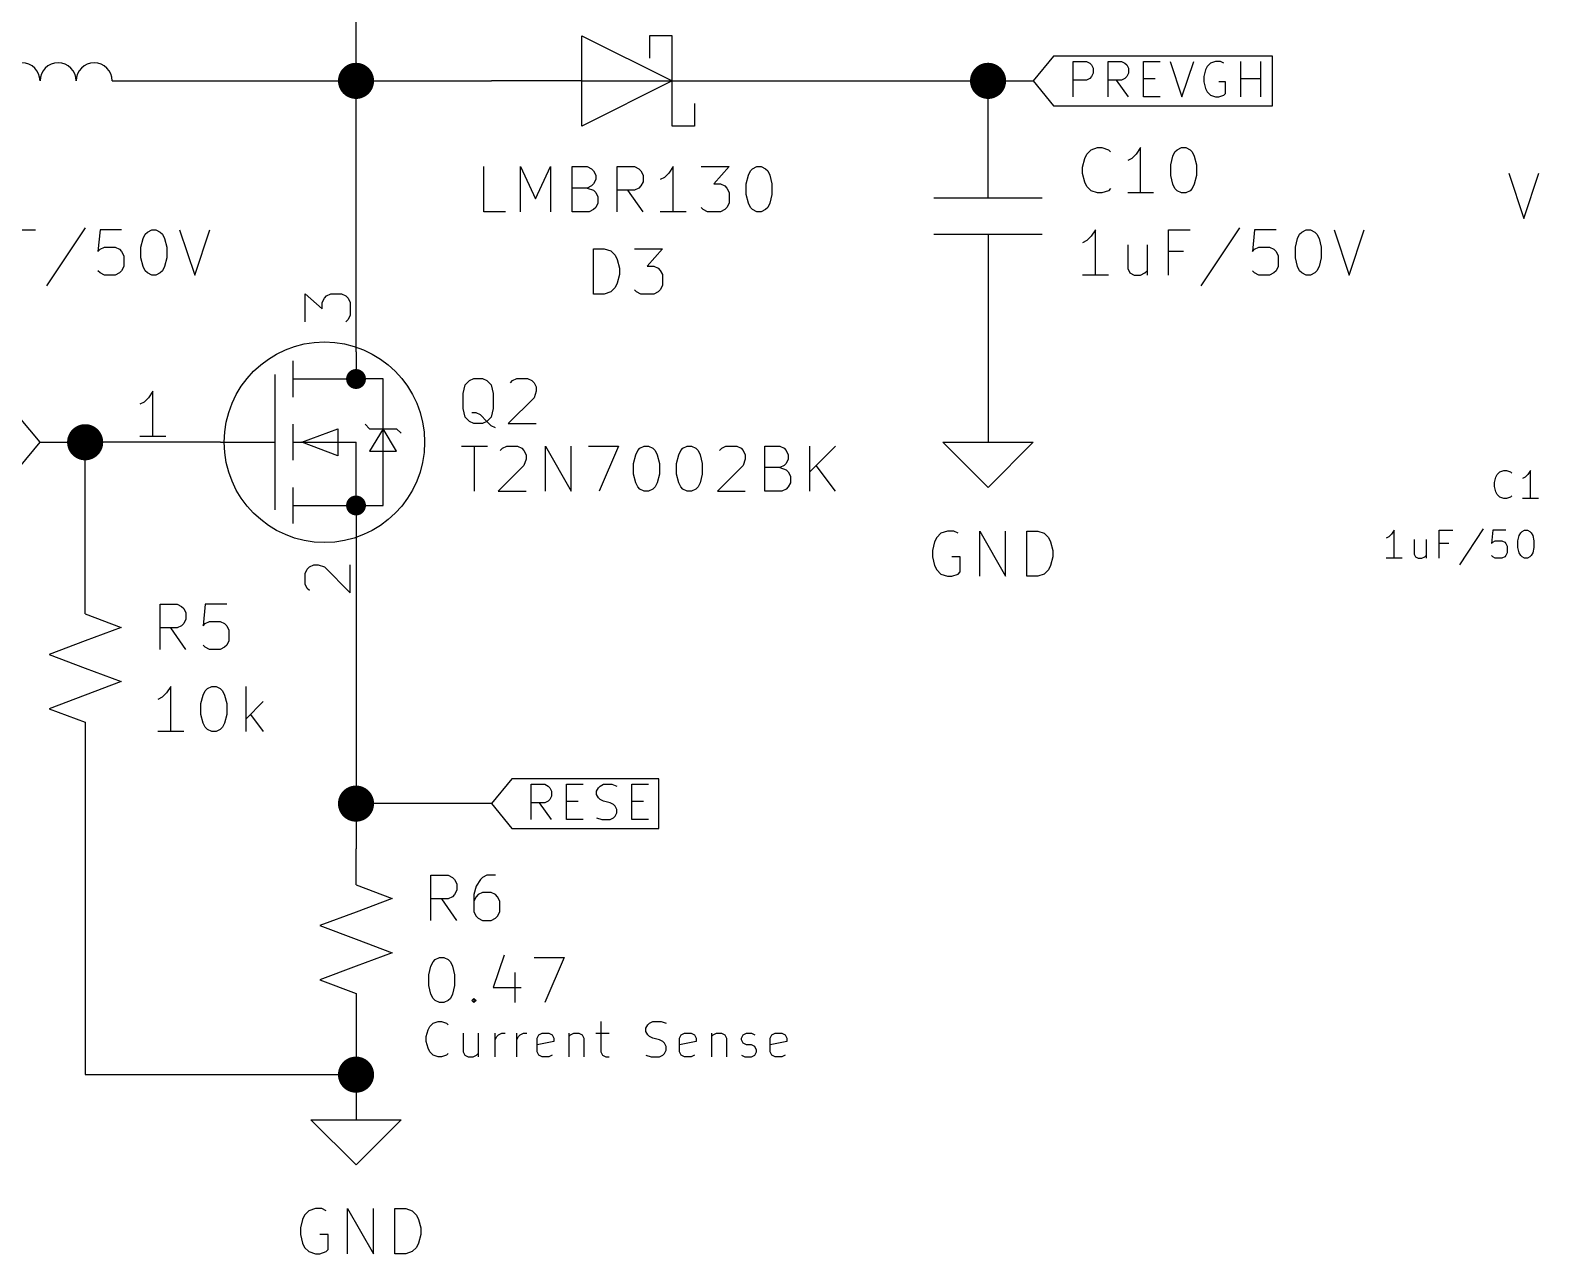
# Model space of a CAD drawing. Extents: x 0.4 to 16.1, y -11.3 to -0.4.
# Drawn here: x 8.489 to 10.16, y -3.148 to -1.794 of the extents above; entities that cross this region are included whole.
import ezdxf

# ---------------------------------------------------------------- set-up
doc = ezdxf.new("R2010")
doc.units = 0
doc.header["$MEASUREMENT"] = 0
for name, color, linetype in [('BLUE3', 171, 'CONTINUOUS'), ('CYAN2', 4, 'CONTINUOUS'), ('GREEN2', 3, 'CONTINUOUS'), ('RED2', 1, 'CONTINUOUS')]:
    doc.layers.add(name, color=color, linetype=linetype)

msp = doc.modelspace()

# ---------------------------------------------------------------- linework, layer by layer
at = {"layer": 'BLUE3', "linetype": 'CONTINUOUS'}
for p, q in [((8.92786, -2.90786), (8.92972, -2.90043)), ((8.92972, -2.90043), (8.93158, -2.89672)), ((8.93158, -2.89672), (8.93529, -2.89301)), ((8.93529, -2.89301), (8.94086, -2.89115)), ((8.94086, -2.89115), (8.94458, -2.89115)), ((8.94458, -2.89115), (8.95015, -2.89301)), ((8.95015, -2.89301), (8.95201, -2.89486)), ((8.96872, -2.90415), (8.96872, -2.92458)), ((8.98544, -2.90415), (8.98544, -2.93015)), ((9.00401, -2.93015), (9.00401, -2.90415)), ((9.00586, -2.90786), (9.00772, -2.90601)), ((9.00772, -2.90601), (9.01144, -2.90415)), ((9.01144, -2.90415), (9.01515, -2.90415)), ((9.02815, -2.93015), (9.02815, -2.90415)), ((9.03001, -2.90786), (9.03186, -2.90601)), ((9.03186, -2.90601), (9.03558, -2.90415)), ((9.03558, -2.90415), (9.03929, -2.90415)), ((9.05044, -2.90972), (9.05229, -2.90601)), ((9.05229, -2.90601), (9.05601, -2.90415)), ((9.05601, -2.90415), (9.06344, -2.90415)), ((9.06344, -2.90415), (9.06715, -2.90601)), ((9.06715, -2.90601), (9.06901, -2.90972)), ((9.08572, -2.90415), (9.08572, -2.93015)), ((9.08572, -2.90786), (9.08758, -2.90601)), ((9.08758, -2.90601), (9.09129, -2.90415)), ((9.09129, -2.90415), (9.09686, -2.90415)), ((9.09686, -2.90415), (9.10058, -2.90601)), ((9.10058, -2.90601), (9.10244, -2.90972)), ((9.11544, -2.90415), (9.13029, -2.90415)), ((9.12101, -2.89115), (9.12101, -2.92458)), ((9.17115, -2.89858), (9.17301, -2.89486)), ((9.17115, -2.90229), (9.17115, -2.89858)), ((9.17301, -2.90601), (9.17115, -2.90229)), ((9.17301, -2.89486), (9.17486, -2.89301)), ((9.17486, -2.90786), (9.17301, -2.90601)), ((9.17486, -2.89301), (9.17858, -2.89115)), ((9.17858, -2.89115), (9.18786, -2.89115)), ((9.18786, -2.89115), (9.19344, -2.89301)), ((9.20829, -2.90972), (9.21015, -2.90601)), ((9.21015, -2.90601), (9.21386, -2.90415)), ((9.21386, -2.90415), (9.22129, -2.90415)), ((9.22129, -2.90415), (9.22501, -2.90601)), ((9.22501, -2.90601), (9.22686, -2.90972)), ((9.24358, -2.90415), (9.24358, -2.93015)), ((9.24358, -2.90786), (9.24544, -2.90601)), ((9.24544, -2.90601), (9.24915, -2.90415)), ((9.24915, -2.90415), (9.25472, -2.90415)), ((9.25472, -2.90415), (9.25844, -2.90601)), ((9.25844, -2.90601), (9.26029, -2.90972)), ((9.27701, -2.90972), (9.27886, -2.90601)), ((9.27886, -2.90601), (9.28258, -2.90415)), ((9.28258, -2.90415), (9.28815, -2.90415)), ((9.28815, -2.90415), (9.29186, -2.90601)), ((9.30858, -2.90972), (9.31044, -2.90601)), ((9.31044, -2.90601), (9.31415, -2.90415)), ((9.31415, -2.90415), (9.32158, -2.90415)), ((9.32158, -2.90415), (9.32529, -2.90601)), ((9.32529, -2.90601), (9.32715, -2.90972)), ((8.92786, -2.91343), (8.92786, -2.90786)), ((8.92972, -2.92086), (8.92786, -2.91343)), ((8.93158, -2.92458), (8.92972, -2.92086)), ((9.00401, -2.91158), (9.00586, -2.90786)), ((9.02815, -2.91158), (9.03001, -2.90786)), ((9.05044, -2.92458), (9.05044, -2.90972)), ((9.06901, -2.91343), (9.05044, -2.91715)), ((9.06901, -2.90972), (9.06901, -2.91343)), ((9.10244, -2.90972), (9.10244, -2.93015)), ((9.17858, -2.90972), (9.17486, -2.90786)), ((9.18601, -2.91158), (9.17858, -2.90972)), ((9.18972, -2.91343), (9.18601, -2.91158)), ((9.19158, -2.91529), (9.18972, -2.91343)), ((9.19344, -2.91901), (9.19158, -2.91529)), ((9.19158, -2.92643), (9.19344, -2.92272)), ((9.19344, -2.92272), (9.19344, -2.91901)), ((9.20829, -2.92458), (9.20829, -2.90972)), ((9.22686, -2.91343), (9.20829, -2.91715)), ((9.22686, -2.90972), (9.22686, -2.91343)), ((9.26029, -2.90972), (9.26029, -2.93015)), ((9.27701, -2.91158), (9.27701, -2.90972)), ((9.27886, -2.91529), (9.27701, -2.91158)), ((9.28258, -2.91715), (9.27886, -2.91529)), ((9.28815, -2.91715), (9.28258, -2.91715)), ((9.29186, -2.91901), (9.28815, -2.91715)), ((9.29372, -2.92272), (9.29186, -2.91901)), ((9.29372, -2.92458), (9.29372, -2.92272)), ((9.30858, -2.92458), (9.30858, -2.90972)), ((9.32715, -2.91343), (9.30858, -2.91715)), ((9.32715, -2.90972), (9.32715, -2.91343)), ((8.93529, -2.92829), (8.93158, -2.92458)), ((8.94086, -2.93015), (8.93529, -2.92829)), ((8.94458, -2.93015), (8.94086, -2.93015)), ((8.95015, -2.92829), (8.94458, -2.93015)), ((8.95201, -2.92643), (8.95015, -2.92829)), ((8.96872, -2.92458), (8.97058, -2.92829)), ((8.97058, -2.92829), (8.97429, -2.93015)), ((8.97429, -2.93015), (8.97986, -2.93015)), ((8.97986, -2.93015), (8.98358, -2.92829)), ((8.98358, -2.92829), (8.98544, -2.92643)), ((9.05229, -2.92829), (9.05044, -2.92458)), ((9.05601, -2.93015), (9.05229, -2.92829)), ((9.06344, -2.93015), (9.05601, -2.93015)), ((9.06715, -2.92829), (9.06344, -2.93015)), ((9.12101, -2.92458), (9.12286, -2.92829)), ((9.12286, -2.92829), (9.12658, -2.93015)), ((9.12658, -2.93015), (9.13029, -2.93015)), ((9.17115, -2.92829), (9.17672, -2.93015)), ((9.17672, -2.93015), (9.18601, -2.93015)), ((9.18601, -2.93015), (9.18972, -2.92829)), ((9.18972, -2.92829), (9.19158, -2.92643)), ((9.21015, -2.92829), (9.20829, -2.92458)), ((9.21386, -2.93015), (9.21015, -2.92829)), ((9.22129, -2.93015), (9.21386, -2.93015)), ((9.22501, -2.92829), (9.22129, -2.93015)), ((9.27701, -2.92829), (9.28072, -2.93015)), ((9.28072, -2.93015), (9.28815, -2.93015)), ((9.28815, -2.93015), (9.29186, -2.92829)), ((9.29186, -2.92829), (9.29372, -2.92458)), ((9.31044, -2.92829), (9.30858, -2.92458)), ((9.31415, -2.93015), (9.31044, -2.92829)), ((9.32158, -2.93015), (9.31415, -2.93015)), ((9.32529, -2.92829), (9.32158, -2.93015))]:
    msp.add_line(p, q, dxfattribs=at)
at = {"layer": 'CYAN2', "linetype": 'CONTINUOUS'}
for p, q in [((9.65465, -1.94536), (9.65703, -1.93583)), ((9.65703, -1.93583), (9.65941, -1.93107)), ((9.65941, -1.93107), (9.66417, -1.92631)), ((9.66417, -1.92631), (9.67131, -1.92393)), ((9.67131, -1.92393), (9.67607, -1.92393)), ((9.67607, -1.92393), (9.68322, -1.92631)), ((9.68322, -1.92631), (9.6856, -1.92869)), ((9.70941, -1.93583), (9.70465, -1.93821)), ((9.71417, -1.93107), (9.70941, -1.93583)), ((9.71893, -1.92393), (9.71417, -1.93107)), ((9.71893, -1.97393), (9.71893, -1.92393)), ((9.75227, -1.94298), (9.75465, -1.93345)), ((9.75465, -1.93345), (9.75703, -1.92869)), ((9.75703, -1.92869), (9.75941, -1.92631)), ((9.75941, -1.92631), (9.76417, -1.92393)), ((9.76417, -1.92393), (9.76893, -1.92393)), ((9.76893, -1.92393), (9.77369, -1.92631)), ((9.77369, -1.92631), (9.77607, -1.92869)), ((9.77607, -1.92869), (9.77846, -1.93345)), ((9.77846, -1.93345), (9.78084, -1.94298)), ((8.99166, -1.99493), (8.99166, -1.94493)), ((9.03214, -1.99493), (9.03214, -1.94493)), ((9.03214, -1.94493), (9.0488, -1.98064)), ((9.0488, -1.98064), (9.06547, -1.94493)), ((9.06547, -1.94493), (9.06547, -1.99493)), ((9.08928, -1.99493), (9.08928, -1.94493)), ((9.08928, -1.94493), (9.10594, -1.94493)), ((9.10594, -1.94493), (9.11071, -1.94731)), ((9.11071, -1.94731), (9.11309, -1.94969)), ((9.11309, -1.94969), (9.11547, -1.95445)), ((9.11547, -1.95445), (9.11547, -1.95921)), ((9.13928, -1.99493), (9.13928, -1.94493)), ((9.13928, -1.94493), (9.15833, -1.94493)), ((9.15833, -1.94493), (9.16309, -1.94731)), ((9.16309, -1.94731), (9.16547, -1.94969)), ((9.16547, -1.94969), (9.16785, -1.95445)), ((9.16785, -1.95445), (9.16785, -1.96159)), ((9.19642, -1.95207), (9.19166, -1.95683)), ((9.20119, -1.94493), (9.19642, -1.95207)), ((9.20119, -1.99493), (9.20119, -1.94493)), ((9.23214, -1.94493), (9.26309, -1.94493)), ((9.26309, -1.94493), (9.24642, -1.96398)), ((9.28214, -1.96398), (9.28452, -1.95445)), ((9.28452, -1.95445), (9.2869, -1.94969)), ((9.2869, -1.94969), (9.28928, -1.94731)), ((9.28928, -1.94731), (9.29404, -1.94493)), ((9.29404, -1.94493), (9.2988, -1.94493)), ((9.2988, -1.94493), (9.30357, -1.94731)), ((9.30357, -1.94731), (9.30594, -1.94969)), ((9.30594, -1.94969), (9.30833, -1.95445)), ((9.30833, -1.95445), (9.31071, -1.96398)), ((9.65465, -1.9525), (9.65465, -1.94536)), ((9.65703, -1.96202), (9.65465, -1.9525)), ((9.75227, -1.95488), (9.75227, -1.94298)), ((9.75465, -1.96441), (9.75227, -1.95488)), ((9.78084, -1.95488), (9.77846, -1.96441)), ((9.78084, -1.94298), (9.78084, -1.95488)), ((10.1267, -1.9523), (10.1433, -2.0023)), ((10.1433, -2.0023), (10.16, -1.9523)), ((9.10594, -1.96874), (9.08928, -1.96874)), ((9.11071, -1.96636), (9.10594, -1.96874)), ((9.10594, -1.96874), (9.11309, -1.97112)), ((9.11309, -1.96398), (9.11071, -1.96636)), ((9.11547, -1.95921), (9.11309, -1.96398)), ((9.11309, -1.97112), (9.11547, -1.9735)), ((9.15833, -1.97112), (9.13928, -1.97112)), ((9.16785, -1.99493), (9.15119, -1.97112)), ((9.16309, -1.96874), (9.15833, -1.97112)), ((9.16547, -1.96636), (9.16309, -1.96874)), ((9.16785, -1.96159), (9.16547, -1.96636)), ((9.19166, -1.95683), (9.1869, -1.95921)), ((9.24642, -1.96398), (9.25357, -1.96398)), ((9.25357, -1.96398), (9.25833, -1.96636)), ((9.25833, -1.96636), (9.26071, -1.96874)), ((9.26071, -1.96874), (9.26309, -1.9735)), ((9.28214, -1.97588), (9.28214, -1.96398)), ((9.31071, -1.96398), (9.31071, -1.97588)), ((9.65941, -1.96678), (9.65703, -1.96202)), ((9.66417, -1.97155), (9.65941, -1.96678)), ((9.67131, -1.97393), (9.66417, -1.97155)), ((9.68322, -1.97155), (9.67607, -1.97393)), ((9.6856, -1.96917), (9.68322, -1.97155)), ((9.75703, -1.96917), (9.75465, -1.96441)), ((9.75941, -1.97155), (9.75703, -1.96917)), ((9.76417, -1.97393), (9.75941, -1.97155)), ((9.77369, -1.97155), (9.76893, -1.97393)), ((9.77607, -1.96917), (9.77369, -1.97155)), ((9.77846, -1.96441), (9.77607, -1.96917)), ((9.11547, -1.9735), (9.11785, -1.97826)), ((9.11785, -1.98541), (9.11547, -1.99017)), ((9.11785, -1.97826), (9.11785, -1.98541)), ((9.26309, -1.98541), (9.26071, -1.99017)), ((9.26309, -1.9735), (9.26309, -1.98541)), ((9.28452, -1.98541), (9.28214, -1.97588)), ((9.2869, -1.99017), (9.28452, -1.98541)), ((9.30833, -1.98541), (9.30594, -1.99017)), ((9.31071, -1.97588), (9.30833, -1.98541)), ((9.67607, -1.97393), (9.67131, -1.97393)), ((9.73322, -1.97393), (9.70465, -1.97393)), ((9.76893, -1.97393), (9.76417, -1.97393)), ((9.01547, -1.99493), (8.99166, -1.99493)), ((9.10833, -1.99493), (9.08928, -1.99493)), ((9.11309, -1.99255), (9.10833, -1.99493)), ((9.11547, -1.99017), (9.11309, -1.99255)), ((9.21547, -1.99493), (9.1869, -1.99493)), ((9.23452, -1.99255), (9.23214, -1.99017)), ((9.23928, -1.99493), (9.23452, -1.99255)), ((9.25357, -1.99493), (9.23928, -1.99493)), ((9.25833, -1.99255), (9.25357, -1.99493)), ((9.26071, -1.99017), (9.25833, -1.99255)), ((9.28928, -1.99255), (9.2869, -1.99017)), ((9.29404, -1.99493), (9.28928, -1.99255)), ((9.2988, -1.99493), (9.29404, -1.99493)), ((9.30357, -1.99255), (9.2988, -1.99493)), ((9.30594, -1.99017), (9.30357, -1.99255)), ((8.47131, -2.01493), (8.49512, -2.01493)), ((8.54988, -2.01255), (8.50703, -2.07683)), ((8.56655, -2.01493), (8.56417, -2.03874)), ((8.59036, -2.01493), (8.56655, -2.01493)), ((8.61417, -2.02445), (8.61655, -2.01969)), ((8.61655, -2.01969), (8.61893, -2.01731)), ((8.61893, -2.01731), (8.62369, -2.01493)), ((8.62369, -2.01493), (8.62846, -2.01493)), ((8.62846, -2.01493), (8.63322, -2.01731)), ((8.63322, -2.01731), (8.6356, -2.01969)), ((8.6356, -2.01969), (8.63798, -2.02445)), ((8.65465, -2.01493), (8.67131, -2.06493)), ((8.67131, -2.06493), (8.68798, -2.01493)), ((9.66893, -2.01493), (9.66417, -2.02207)), ((9.66893, -2.06493), (9.66893, -2.01493)), ((9.74989, -2.06493), (9.74989, -2.01493)), ((9.74989, -2.01493), (9.77369, -2.01493)), ((9.82846, -2.01255), (9.7856, -2.07683)), ((9.84512, -2.01493), (9.84274, -2.03874)), ((9.86893, -2.01493), (9.84512, -2.01493)), ((9.89274, -2.02445), (9.89512, -2.01969)), ((9.89512, -2.01969), (9.8975, -2.01731)), ((9.8975, -2.01731), (9.90227, -2.01493)), ((9.90227, -2.01493), (9.90703, -2.01493)), ((9.90703, -2.01493), (9.91179, -2.01731)), ((9.91179, -2.01731), (9.91417, -2.01969)), ((9.91417, -2.01969), (9.91655, -2.02445)), ((9.93322, -2.01493), (9.94989, -2.06493)), ((9.94989, -2.06493), (9.96655, -2.01493)), ((8.56417, -2.03874), (8.56655, -2.03636)), ((8.56655, -2.03636), (8.57131, -2.03398)), ((8.57131, -2.03398), (8.58322, -2.03398)), ((8.58322, -2.03398), (8.58798, -2.03636)), ((8.58798, -2.03636), (8.59036, -2.03874)), ((8.61179, -2.03398), (8.61417, -2.02445)), ((8.61179, -2.04588), (8.61179, -2.03398)), ((8.63798, -2.02445), (8.64036, -2.03398)), ((8.64036, -2.03398), (8.64036, -2.04588)), ((9.11309, -2.08593), (9.11309, -2.03593)), ((9.11309, -2.03593), (9.125, -2.03593)), ((9.125, -2.03593), (9.13214, -2.03831)), ((9.13214, -2.03831), (9.1369, -2.04307)), ((9.15833, -2.03593), (9.18928, -2.03593)), ((9.18928, -2.03593), (9.17261, -2.05498)), ((9.65941, -2.02683), (9.65465, -2.02921)), ((9.66417, -2.02207), (9.65941, -2.02683)), ((9.70465, -2.03159), (9.70465, -2.05778)), ((9.72607, -2.03159), (9.72607, -2.06493)), ((9.84274, -2.03874), (9.84512, -2.03636)), ((9.84512, -2.03636), (9.84989, -2.03398)), ((9.84989, -2.03398), (9.86179, -2.03398)), ((9.86179, -2.03398), (9.86655, -2.03636)), ((9.86655, -2.03636), (9.86893, -2.03874)), ((9.89036, -2.03398), (9.89274, -2.02445)), ((9.89036, -2.04588), (9.89036, -2.03398)), ((9.91655, -2.02445), (9.91893, -2.03398)), ((9.91893, -2.03398), (9.91893, -2.04588)), ((8.59036, -2.03874), (8.59274, -2.0435)), ((8.59274, -2.0435), (8.59274, -2.05541)), ((8.61417, -2.05541), (8.61179, -2.04588)), ((8.64036, -2.04588), (8.63798, -2.05541)), ((9.1369, -2.04307), (9.13928, -2.04783)), ((9.13928, -2.04783), (9.14166, -2.05736)), ((9.17261, -2.05498), (9.17976, -2.05498)), ((9.17976, -2.05498), (9.18452, -2.05736)), ((9.76655, -2.03874), (9.74989, -2.03874)), ((9.86893, -2.03874), (9.87131, -2.0435)), ((9.87131, -2.0435), (9.87131, -2.05541)), ((9.89274, -2.05541), (9.89036, -2.04588)), ((9.91893, -2.04588), (9.91655, -2.05541)), ((8.56655, -2.06255), (8.56417, -2.06017)), ((8.57131, -2.06493), (8.56655, -2.06255)), ((8.58322, -2.06493), (8.57131, -2.06493)), ((8.58798, -2.06255), (8.58322, -2.06493)), ((8.59036, -2.06017), (8.58798, -2.06255)), ((8.59274, -2.05541), (8.59036, -2.06017)), ((8.61655, -2.06017), (8.61417, -2.05541)), ((8.61893, -2.06255), (8.61655, -2.06017)), ((8.62369, -2.06493), (8.61893, -2.06255)), ((8.62846, -2.06493), (8.62369, -2.06493)), ((8.63322, -2.06255), (8.62846, -2.06493)), ((8.6356, -2.06017), (8.63322, -2.06255)), ((8.63798, -2.05541), (8.6356, -2.06017)), ((9.14166, -2.0645), (9.13928, -2.07402)), ((9.14166, -2.05736), (9.14166, -2.0645)), ((9.18452, -2.05736), (9.1869, -2.05974)), ((9.1869, -2.05974), (9.18928, -2.0645)), ((9.18928, -2.0645), (9.18928, -2.07641)), ((9.68322, -2.06493), (9.65465, -2.06493)), ((9.70465, -2.05778), (9.70703, -2.06255)), ((9.70703, -2.06255), (9.71179, -2.06493)), ((9.71179, -2.06493), (9.71893, -2.06493)), ((9.71893, -2.06493), (9.72369, -2.06255)), ((9.72369, -2.06255), (9.72607, -2.06017)), ((9.84512, -2.06255), (9.84274, -2.06017)), ((9.84989, -2.06493), (9.84512, -2.06255)), ((9.86179, -2.06493), (9.84989, -2.06493)), ((9.86655, -2.06255), (9.86179, -2.06493)), ((9.86893, -2.06017), (9.86655, -2.06255)), ((9.87131, -2.05541), (9.86893, -2.06017)), ((9.89512, -2.06017), (9.89274, -2.05541)), ((9.8975, -2.06255), (9.89512, -2.06017)), ((9.90227, -2.06493), (9.8975, -2.06255)), ((9.90703, -2.06493), (9.90227, -2.06493)), ((9.91179, -2.06255), (9.90703, -2.06493)), ((9.91417, -2.06017), (9.91179, -2.06255)), ((9.91655, -2.05541), (9.91417, -2.06017)), ((9.125, -2.08593), (9.11309, -2.08593)), ((9.13214, -2.08355), (9.125, -2.08593)), ((9.1369, -2.07878), (9.13214, -2.08355)), ((9.13928, -2.07402), (9.1369, -2.07878)), ((9.16071, -2.08355), (9.15833, -2.08117)), ((9.16547, -2.08593), (9.16071, -2.08355)), ((9.17976, -2.08593), (9.16547, -2.08593)), ((9.18452, -2.08355), (9.17976, -2.08593)), ((9.1869, -2.08117), (9.18452, -2.08355)), ((9.18928, -2.07641), (9.1869, -2.08117)), ((8.96865, -2.19597), (8.97103, -2.18644)), ((8.97103, -2.18644), (8.97579, -2.18169)), ((8.97579, -2.18169), (8.98055, -2.1793)), ((8.98055, -2.1793), (8.99007, -2.1793)), ((8.99007, -2.1793), (8.99484, -2.18169)), ((8.99484, -2.18169), (8.9996, -2.18644)), ((8.9996, -2.18644), (9.00198, -2.19597)), ((9.02103, -2.18406), (9.02341, -2.18169)), ((9.02341, -2.18169), (9.02817, -2.1793)), ((9.02817, -2.1793), (9.04007, -2.1793)), ((9.04007, -2.1793), (9.04484, -2.18169)), ((9.04484, -2.18169), (9.04722, -2.18406)), ((9.04722, -2.18406), (9.0496, -2.18883)), ((9.0496, -2.18883), (9.0496, -2.19359)), ((8.96865, -2.21263), (8.96865, -2.19597)), ((9.00198, -2.19597), (9.00198, -2.21263)), ((9.04722, -2.20073), (9.01865, -2.2293)), ((9.0496, -2.19359), (9.04722, -2.20073)), ((8.97103, -2.22216), (8.96865, -2.21263)), ((8.97579, -2.22692), (8.97103, -2.22216)), ((8.98293, -2.2174), (8.97817, -2.2174)), ((8.9877, -2.21978), (8.98293, -2.2174)), ((8.99484, -2.22692), (8.9877, -2.21978)), ((8.9996, -2.22216), (8.99484, -2.22692)), ((9.00198, -2.21263), (8.9996, -2.22216)), ((8.98055, -2.2293), (8.97579, -2.22692)), ((8.99007, -2.2293), (8.98055, -2.2293)), ((8.99484, -2.22692), (8.99007, -2.2293)), ((8.9996, -2.23169), (8.99484, -2.22692)), ((9.00436, -2.23406), (8.9996, -2.23169)), ((9.01865, -2.2293), (9.0496, -2.2293)), ((8.96688, -2.2543), (8.99546, -2.2543)), ((8.98117, -2.3043), (8.98117, -2.2543)), ((9.01212, -2.25669), (9.01688, -2.2543)), ((9.01688, -2.2543), (9.02879, -2.2543)), ((9.02879, -2.2543), (9.03355, -2.25669)), ((9.05974, -2.3043), (9.05974, -2.2543)), ((9.05974, -2.2543), (9.08831, -2.3043)), ((9.08831, -2.3043), (9.08831, -2.2543)), ((9.10736, -2.2543), (9.14069, -2.2543)), ((9.14069, -2.2543), (9.11926, -2.3043)), ((9.1645, -2.25669), (9.16926, -2.2543)), ((9.16926, -2.2543), (9.17403, -2.2543)), ((9.17403, -2.2543), (9.17879, -2.25669)), ((9.21212, -2.25669), (9.21688, -2.2543)), ((9.21688, -2.2543), (9.22165, -2.2543)), ((9.22165, -2.2543), (9.22641, -2.25669)), ((9.25498, -2.25669), (9.25974, -2.2543)), ((9.25974, -2.2543), (9.27165, -2.2543)), ((9.27165, -2.2543), (9.27641, -2.25669)), ((9.3026, -2.3043), (9.3026, -2.2543)), ((9.3026, -2.2543), (9.31926, -2.2543)), ((9.31926, -2.2543), (9.32403, -2.25669)), ((9.3526, -2.3043), (9.3526, -2.2543)), ((9.38117, -2.2543), (9.3526, -2.28287)), ((9.00974, -2.25906), (9.01212, -2.25669)), ((9.03355, -2.25669), (9.03593, -2.25906)), ((9.03593, -2.25906), (9.03831, -2.26383)), ((9.03831, -2.26859), (9.03593, -2.27573)), ((9.03831, -2.26383), (9.03831, -2.26859)), ((9.15736, -2.27335), (9.15974, -2.26383)), ((9.15974, -2.26383), (9.16212, -2.25906)), ((9.16212, -2.25906), (9.1645, -2.25669)), ((9.17879, -2.25669), (9.18117, -2.25906)), ((9.18117, -2.25906), (9.18355, -2.26383)), ((9.18355, -2.26383), (9.18593, -2.27335)), ((9.20498, -2.27335), (9.20736, -2.26383)), ((9.20736, -2.26383), (9.20974, -2.25906)), ((9.20974, -2.25906), (9.21212, -2.25669)), ((9.22641, -2.25669), (9.22879, -2.25906)), ((9.22879, -2.25906), (9.23117, -2.26383)), ((9.23117, -2.26383), (9.23355, -2.27335)), ((9.2526, -2.25906), (9.25498, -2.25669)), ((9.27641, -2.25669), (9.27879, -2.25906)), ((9.27879, -2.25906), (9.28117, -2.26383)), ((9.28117, -2.26859), (9.27879, -2.27573)), ((9.28117, -2.26383), (9.28117, -2.26859)), ((9.32403, -2.25669), (9.32641, -2.25906)), ((9.32641, -2.25906), (9.32879, -2.26383)), ((9.32879, -2.26859), (9.32641, -2.27335)), ((9.32879, -2.26383), (9.32879, -2.26859)), ((9.03593, -2.27573), (9.00736, -2.3043)), ((9.15736, -2.28526), (9.15736, -2.27335)), ((9.15974, -2.29478), (9.15736, -2.28526)), ((9.18593, -2.28526), (9.18355, -2.29478)), ((9.18593, -2.27335), (9.18593, -2.28526)), ((9.20498, -2.28526), (9.20498, -2.27335)), ((9.20736, -2.29478), (9.20498, -2.28526)), ((9.23355, -2.28526), (9.23117, -2.29478)), ((9.23355, -2.27335), (9.23355, -2.28526)), ((9.27879, -2.27573), (9.25022, -2.3043)), ((9.31926, -2.27811), (9.3026, -2.27811)), ((9.32403, -2.27573), (9.31926, -2.27811)), ((9.31926, -2.27811), (9.32641, -2.28049)), ((9.32641, -2.27335), (9.32403, -2.27573)), ((9.32641, -2.28049), (9.32879, -2.28287)), ((9.32879, -2.28287), (9.33117, -2.28763)), ((9.33117, -2.28763), (9.33117, -2.29478)), ((9.38117, -2.3043), (9.35974, -2.27573)), ((10.1109, -2.29464), (10.1124, -2.28873)), ((10.1124, -2.28873), (10.1138, -2.28578)), ((10.1138, -2.28578), (10.1168, -2.28283)), ((10.1168, -2.28283), (10.1212, -2.28135)), ((10.1212, -2.28135), (10.1242, -2.28135)), ((10.1242, -2.28135), (10.1286, -2.28283)), ((10.1286, -2.28283), (10.1301, -2.2843)), ((10.1448, -2.28873), (10.1419, -2.29021)), ((10.1478, -2.28578), (10.1448, -2.28873)), ((10.1507, -2.28135), (10.1478, -2.28578)), ((10.1507, -2.31235), (10.1507, -2.28135)), ((9.00736, -2.3043), (9.03831, -2.3043)), ((9.16212, -2.29954), (9.15974, -2.29478)), ((9.1645, -2.30192), (9.16212, -2.29954)), ((9.16926, -2.3043), (9.1645, -2.30192)), ((9.17403, -2.3043), (9.16926, -2.3043)), ((9.17879, -2.30192), (9.17403, -2.3043)), ((9.18117, -2.29954), (9.17879, -2.30192)), ((9.18355, -2.29478), (9.18117, -2.29954)), ((9.20974, -2.29954), (9.20736, -2.29478)), ((9.21212, -2.30192), (9.20974, -2.29954)), ((9.21688, -2.3043), (9.21212, -2.30192)), ((9.22165, -2.3043), (9.21688, -2.3043)), ((9.22641, -2.30192), (9.22165, -2.3043)), ((9.22879, -2.29954), (9.22641, -2.30192)), ((9.23117, -2.29478), (9.22879, -2.29954)), ((9.25022, -2.3043), (9.28117, -2.3043)), ((9.32165, -2.3043), (9.3026, -2.3043)), ((9.32641, -2.30192), (9.32165, -2.3043)), ((9.32879, -2.29954), (9.32641, -2.30192)), ((9.33117, -2.29478), (9.32879, -2.29954)), ((10.1109, -2.29907), (10.1109, -2.29464)), ((10.1124, -2.30497), (10.1109, -2.29907)), ((10.1138, -2.30793), (10.1124, -2.30497)), ((10.1168, -2.31088), (10.1138, -2.30793)), ((10.1212, -2.31235), (10.1168, -2.31088)), ((10.1242, -2.31235), (10.1212, -2.31235)), ((10.1286, -2.31088), (10.1242, -2.31235)), ((10.1301, -2.3094), (10.1286, -2.31088)), ((10.1596, -2.31235), (10.1419, -2.31235)), ((9.49309, -2.35544), (9.49071, -2.36021)), ((9.49785, -2.35069), (9.49309, -2.35544)), ((9.505, -2.3483), (9.49785, -2.35069)), ((9.51214, -2.3483), (9.505, -2.3483)), ((9.5169, -2.35069), (9.51214, -2.3483)), ((9.54071, -2.3983), (9.54071, -2.3483)), ((9.54071, -2.3483), (9.56928, -2.3983)), ((9.56928, -2.3983), (9.56928, -2.3483)), ((9.59309, -2.3983), (9.59309, -2.3483)), ((9.59309, -2.3483), (9.605, -2.3483)), ((9.605, -2.3483), (9.61214, -2.35069)), ((9.61214, -2.35069), (9.6169, -2.35544)), ((9.6169, -2.35544), (9.61928, -2.36021)), ((9.99374, -2.35473), (9.99078, -2.35621)), ((9.99669, -2.35178), (9.99374, -2.35473)), ((9.99964, -2.34735), (9.99669, -2.35178)), ((9.99964, -2.37835), (9.99964, -2.34735)), ((10.0498, -2.37835), (10.0498, -2.34735)), ((10.0498, -2.34735), (10.0646, -2.34735)), ((10.0985, -2.34588), (10.072, -2.38573)), ((10.1089, -2.34735), (10.1074, -2.36211)), ((10.1236, -2.34735), (10.1089, -2.34735)), ((10.1369, -2.35916), (10.1384, -2.35326)), ((10.1384, -2.35326), (10.1399, -2.3503)), ((10.1399, -2.3503), (10.1414, -2.34883)), ((10.1414, -2.34883), (10.1443, -2.34735)), ((10.1443, -2.34735), (10.1473, -2.34735)), ((10.1473, -2.34735), (10.1502, -2.34883)), ((10.1502, -2.34883), (10.1517, -2.3503)), ((10.1517, -2.3503), (10.1532, -2.35326)), ((10.1532, -2.35326), (10.1546, -2.35916)), ((9.49071, -2.36021), (9.48833, -2.36973)), ((9.48833, -2.36973), (9.48833, -2.37687)), ((9.61928, -2.36021), (9.62167, -2.36973)), ((9.62167, -2.36973), (9.62167, -2.37687)), ((10.0218, -2.35769), (10.0218, -2.37393)), ((10.0351, -2.35769), (10.0351, -2.37835)), ((10.0602, -2.36211), (10.0498, -2.36211)), ((10.1074, -2.36211), (10.1089, -2.36064)), ((10.1089, -2.36064), (10.1118, -2.35916)), ((10.1118, -2.35916), (10.1192, -2.35916)), ((10.1192, -2.35916), (10.1222, -2.36064)), ((10.1222, -2.36064), (10.1236, -2.36211)), ((10.1236, -2.36211), (10.1251, -2.36507)), ((10.1251, -2.37245), (10.1236, -2.3754)), ((10.1251, -2.36507), (10.1251, -2.37245)), ((10.1369, -2.36654), (10.1369, -2.35916)), ((10.1384, -2.37245), (10.1369, -2.36654)), ((10.1399, -2.3754), (10.1384, -2.37245)), ((10.1532, -2.37245), (10.1517, -2.3754)), ((10.1546, -2.36654), (10.1532, -2.37245)), ((10.1546, -2.35916), (10.1546, -2.36654)), ((9.48833, -2.37687), (9.49071, -2.3864)), ((9.49071, -2.3864), (9.49309, -2.39116)), ((9.51928, -2.37687), (9.50976, -2.37687)), ((9.51928, -2.39354), (9.51928, -2.37687)), ((9.61928, -2.3864), (9.6169, -2.39116)), ((9.62167, -2.37687), (9.61928, -2.3864)), ((10.0085, -2.37835), (9.99078, -2.37835)), ((10.0218, -2.37393), (10.0233, -2.37688)), ((10.0233, -2.37688), (10.0262, -2.37835)), ((10.0262, -2.37835), (10.0306, -2.37835)), ((10.0306, -2.37835), (10.0336, -2.37688)), ((10.0336, -2.37688), (10.0351, -2.3754)), ((10.1089, -2.37688), (10.1074, -2.3754)), ((10.1118, -2.37835), (10.1089, -2.37688)), ((10.1192, -2.37835), (10.1118, -2.37835)), ((10.1222, -2.37688), (10.1192, -2.37835)), ((10.1236, -2.3754), (10.1222, -2.37688)), ((10.1414, -2.37688), (10.1399, -2.3754)), ((10.1443, -2.37835), (10.1414, -2.37688)), ((10.1473, -2.37835), (10.1443, -2.37835)), ((10.1502, -2.37688), (10.1473, -2.37835)), ((10.1517, -2.3754), (10.1502, -2.37688)), ((9.49309, -2.39116), (9.49785, -2.39592)), ((9.49785, -2.39592), (9.505, -2.3983)), ((9.505, -2.3983), (9.50976, -2.3983)), ((9.50976, -2.3983), (9.5169, -2.39592)), ((9.5169, -2.39592), (9.51928, -2.39354)), ((9.605, -2.3983), (9.59309, -2.3983)), ((9.61214, -2.39592), (9.605, -2.3983)), ((9.6169, -2.39116), (9.61214, -2.39592)), ((8.63303, -2.4793), (8.63303, -2.4293)), ((8.63303, -2.4293), (8.65207, -2.4293)), ((8.65207, -2.4293), (8.65683, -2.43169)), ((8.65683, -2.43169), (8.65922, -2.43406)), ((8.65922, -2.43406), (8.6616, -2.43883)), ((8.6616, -2.43883), (8.6616, -2.44597)), ((8.68303, -2.4293), (8.68065, -2.45311)), ((8.70683, -2.4293), (8.68303, -2.4293)), ((8.65207, -2.45549), (8.63303, -2.45549)), ((8.6616, -2.4793), (8.64493, -2.45549)), ((8.65683, -2.45311), (8.65207, -2.45549)), ((8.65922, -2.45073), (8.65683, -2.45311)), ((8.6616, -2.44597), (8.65922, -2.45073)), ((8.68065, -2.45311), (8.68303, -2.45073)), ((8.68303, -2.45073), (8.68779, -2.44835)), ((8.68779, -2.44835), (8.69969, -2.44835)), ((8.69969, -2.44835), (8.70446, -2.45073)), ((8.70446, -2.45073), (8.70683, -2.45311)), ((8.70683, -2.45311), (8.70922, -2.45787)), ((8.70922, -2.46978), (8.70683, -2.47454)), ((8.70922, -2.45787), (8.70922, -2.46978)), ((8.68303, -2.47692), (8.68065, -2.47454)), ((8.68779, -2.4793), (8.68303, -2.47692)), ((8.69969, -2.4793), (8.68779, -2.4793)), ((8.70446, -2.47692), (8.69969, -2.4793)), ((8.70683, -2.47454), (8.70446, -2.47692)), ((8.64493, -2.5203), (8.64017, -2.52744)), ((8.64493, -2.5703), (8.64493, -2.5203)), ((8.68303, -2.52506), (8.68541, -2.52269)), ((8.68541, -2.52269), (8.69017, -2.5203)), ((8.69017, -2.5203), (8.69493, -2.5203)), ((8.69493, -2.5203), (8.69969, -2.52269)), ((8.69969, -2.52269), (8.70207, -2.52506)), ((8.72826, -2.5703), (8.72826, -2.5203)), ((8.63541, -2.53221), (8.63065, -2.53459)), ((8.64017, -2.52744), (8.63541, -2.53221)), ((8.67826, -2.53935), (8.68065, -2.52983)), ((8.67826, -2.55126), (8.67826, -2.53935)), ((8.68065, -2.52983), (8.68303, -2.52506)), ((8.70207, -2.52506), (8.70445, -2.52983)), ((8.70445, -2.52983), (8.70683, -2.53935)), ((8.70683, -2.53935), (8.70683, -2.55126)), ((8.74731, -2.53697), (8.72826, -2.55602)), ((8.68065, -2.56078), (8.67826, -2.55126)), ((8.70683, -2.55126), (8.70445, -2.56078)), ((8.73303, -2.55126), (8.74731, -2.5703)), ((8.65922, -2.5703), (8.63065, -2.5703)), ((8.68303, -2.56554), (8.68065, -2.56078)), ((8.68541, -2.56792), (8.68303, -2.56554)), ((8.69017, -2.5703), (8.68541, -2.56792)), ((8.69493, -2.5703), (8.69017, -2.5703)), ((8.69969, -2.56792), (8.69493, -2.5703)), ((8.70207, -2.56554), (8.69969, -2.56792)), ((8.70445, -2.56078), (8.70207, -2.56554)), ((8.93303, -2.7793), (8.93303, -2.7293)), ((8.93303, -2.7293), (8.95207, -2.7293)), ((8.95207, -2.7293), (8.95683, -2.73169)), ((8.95683, -2.73169), (8.95922, -2.73406)), ((8.95922, -2.73406), (8.9616, -2.73883)), ((8.9616, -2.73883), (8.9616, -2.74597)), ((8.98779, -2.73406), (8.98303, -2.74121)), ((8.99017, -2.73169), (8.98779, -2.73406)), ((8.99493, -2.7293), (8.99017, -2.73169)), ((9.00446, -2.7293), (8.99493, -2.7293)), ((8.95207, -2.75549), (8.93303, -2.75549)), ((8.9616, -2.7793), (8.94493, -2.75549)), ((8.95683, -2.75311), (8.95207, -2.75549)), ((8.95922, -2.75073), (8.95683, -2.75311)), ((8.9616, -2.74597), (8.95922, -2.75073)), ((8.98303, -2.74121), (8.98065, -2.75073)), ((8.98065, -2.75073), (8.98065, -2.76978)), ((8.98303, -2.75311), (8.98065, -2.75787)), ((8.98541, -2.75073), (8.98303, -2.75311)), ((8.99017, -2.74835), (8.98541, -2.75073)), ((8.99969, -2.74835), (8.99017, -2.74835)), ((9.00446, -2.75073), (8.99969, -2.74835)), ((9.00683, -2.75311), (9.00446, -2.75073)), ((9.00922, -2.75787), (9.00683, -2.75311)), ((8.98065, -2.76978), (8.98303, -2.77454)), ((9.00683, -2.77454), (9.00922, -2.76978)), ((9.00922, -2.76978), (9.00922, -2.75787)), ((8.98303, -2.77454), (8.98541, -2.77692)), ((8.98541, -2.77692), (8.99017, -2.7793)), ((8.99017, -2.7793), (8.99969, -2.7793)), ((8.99969, -2.7793), (9.00446, -2.77692)), ((9.00446, -2.77692), (9.00683, -2.77454)), ((8.93541, -2.82506), (8.93779, -2.82269)), ((8.93779, -2.82269), (8.94255, -2.8203)), ((8.94255, -2.8203), (8.94731, -2.8203)), ((8.94731, -2.8203), (8.95207, -2.82269)), ((8.95207, -2.82269), (8.95446, -2.82506)), ((9.01398, -2.81792), (9.00207, -2.85363)), ((9.04731, -2.8203), (9.08065, -2.8203)), ((9.08065, -2.8203), (9.05922, -2.8703)), ((8.93065, -2.83935), (8.93303, -2.82983)), ((8.93065, -2.85126), (8.93065, -2.83935)), ((8.93303, -2.82983), (8.93541, -2.82506)), ((8.95446, -2.82506), (8.95683, -2.82983)), ((8.95683, -2.82983), (8.95922, -2.83935)), ((8.95922, -2.83935), (8.95922, -2.85126)), ((9.02588, -2.83697), (9.02588, -2.8703)), ((8.93303, -2.86078), (8.93065, -2.85126)), ((8.95922, -2.85126), (8.95683, -2.86078)), ((9.00207, -2.85363), (9.03303, -2.85363)), ((8.93541, -2.86554), (8.93303, -2.86078)), ((8.93779, -2.86792), (8.93541, -2.86554)), ((8.94255, -2.8703), (8.93779, -2.86792)), ((8.94731, -2.8703), (8.94255, -2.8703)), ((8.95207, -2.86792), (8.94731, -2.8703)), ((8.95446, -2.86554), (8.95207, -2.86792)), ((8.95683, -2.86078), (8.95446, -2.86554)), ((8.97826, -2.86792), (8.98065, -2.86554)), ((8.98065, -2.8703), (8.97826, -2.86792)), ((8.98065, -2.86554), (8.98303, -2.86792)), ((8.98065, -2.86554), (8.98065, -2.8703)), ((8.98303, -2.86792), (8.98065, -2.8703)), ((8.79309, -3.10544), (8.79071, -3.11021)), ((8.79785, -3.10069), (8.79309, -3.10544)), ((8.805, -3.0983), (8.79785, -3.10069)), ((8.81214, -3.0983), (8.805, -3.0983)), ((8.8169, -3.10069), (8.81214, -3.0983)), ((8.84071, -3.1483), (8.84071, -3.0983)), ((8.84071, -3.0983), (8.86928, -3.1483)), ((8.86928, -3.1483), (8.86928, -3.0983)), ((8.89309, -3.1483), (8.89309, -3.0983)), ((8.89309, -3.0983), (8.905, -3.0983)), ((8.905, -3.0983), (8.91214, -3.10069)), ((8.91214, -3.10069), (8.9169, -3.10544)), ((8.9169, -3.10544), (8.91928, -3.11021)), ((8.79071, -3.11021), (8.78833, -3.11973)), ((8.78833, -3.11973), (8.78833, -3.12687)), ((8.91928, -3.11021), (8.92167, -3.11973)), ((8.92167, -3.11973), (8.92167, -3.12687)), ((8.78833, -3.12687), (8.79071, -3.1364)), ((8.79071, -3.1364), (8.79309, -3.14116)), ((8.79309, -3.14116), (8.79785, -3.14592)), ((8.81928, -3.12687), (8.80976, -3.12687)), ((8.81928, -3.14354), (8.81928, -3.12687)), ((8.9169, -3.14116), (8.91214, -3.14592)), ((8.91928, -3.1364), (8.9169, -3.14116)), ((8.92167, -3.12687), (8.91928, -3.1364)), ((8.79785, -3.14592), (8.805, -3.1483)), ((8.805, -3.1483), (8.80976, -3.1483)), ((8.80976, -3.1483), (8.8169, -3.14592)), ((8.8169, -3.14592), (8.81928, -3.14354)), ((8.905, -3.1483), (8.89309, -3.1483)), ((8.91214, -3.14592), (8.905, -3.1483))]:
    msp.add_line(p, q, dxfattribs=at)
at = {"layer": 'GREEN2', "linetype": 'CONTINUOUS'}
for p, q in [((8.85, -1.85), (8.85, -1.75)), ((8.6, -1.85), (8.85, -1.85)), ((8.85, -2.05), (8.85, -1.85)), ((8.85, -1.85), (9, -1.85)), ((9.3, -1.85), (9.55, -1.85)), ((9.55, -1.85), (9.6, -1.85)), ((9.55, -1.9), (9.55, -1.85)), ((9.55, -2.1), (9.55, -2.2)), ((8.5, -2.25), (8.55, -2.25)), ((8.55, -2.4), (8.55, -2.25)), ((8.85, -2.45), (8.85, -2.65)), ((8.55, -2.6), (8.55, -2.95)), ((9, -2.65), (8.85, -2.65)), ((8.85, -2.65), (8.85, -2.7)), ((8.85, -2.9), (8.85, -2.95)), ((8.55, -2.95), (8.85, -2.95))]:
    msp.add_line(p, q, dxfattribs=at)
at = {"layer": 'GREEN2', "const_width": 0.02}
for points in [[(8.84, -1.85, 1), (8.86, -1.85, 1)], [(9.54, -1.85, 1), (9.56, -1.85, 1)], [(8.54, -2.25, 1), (8.56, -2.25, 1)], [(8.84, -2.65, 1), (8.86, -2.65, 1)], [(8.84, -2.95, 1), (8.86, -2.95, 1)]]:
    msp.add_lwpolyline(points, format="xyb", close=True, dxfattribs=at)
at = {"layer": 'RED2', "linetype": 'CONTINUOUS'}
for p, q in [((9.1, -1.9), (9.1, -1.8)), ((9.1, -1.8), (9.2, -1.85)), ((9.2, -1.8), (9.175, -1.8)), ((9.175, -1.8), (9.175, -1.825)), ((9.2, -1.9), (9.2, -1.8)), ((9.62262, -1.8225), (9.6, -1.85)), ((9.86519, -1.8225), (9.62262, -1.8225)), ((9.64409, -1.86764), (9.64409, -1.82864)), ((9.64409, -1.82864), (9.65894, -1.82864)), ((9.65894, -1.82864), (9.66266, -1.8305)), ((9.66266, -1.8305), (9.66452, -1.83235)), ((9.66452, -1.83235), (9.66637, -1.83607)), ((9.66637, -1.83607), (9.66637, -1.84164)), ((9.68309, -1.86764), (9.68309, -1.82864)), ((9.68309, -1.82864), (9.69794, -1.82864)), ((9.69794, -1.82864), (9.70166, -1.8305)), ((9.70166, -1.8305), (9.70352, -1.83235)), ((9.70352, -1.83235), (9.70537, -1.83607)), ((9.70537, -1.83607), (9.70537, -1.84164)), ((9.72209, -1.86764), (9.72209, -1.82864)), ((9.72209, -1.82864), (9.74066, -1.82864)), ((9.7518, -1.82864), (9.7648, -1.86764)), ((9.7648, -1.86764), (9.7778, -1.82864)), ((9.7908, -1.83793), (9.78894, -1.84535)), ((9.79266, -1.83421), (9.7908, -1.83793)), ((9.79637, -1.8305), (9.79266, -1.83421)), ((9.80194, -1.82864), (9.79637, -1.8305)), ((9.80752, -1.82864), (9.80194, -1.82864)), ((9.81123, -1.8305), (9.80752, -1.82864)), ((9.8298, -1.86764), (9.8298, -1.82864)), ((9.85209, -1.86764), (9.85209, -1.82864)), ((9.86519, -1.85), (9.86519, -1.8225)), ((8.58, -1.85), (8.6, -1.85)), ((9.1, -1.85), (9, -1.85)), ((9.1, -1.85), (9.2, -1.85)), ((9.2, -1.85), (9.1, -1.9)), ((9.2, -1.85), (9.3, -1.85)), ((9.6, -1.85), (9.62262, -1.8775)), ((9.65894, -1.84907), (9.64409, -1.84907)), ((9.66266, -1.84721), (9.65894, -1.84907)), ((9.66452, -1.84535), (9.66266, -1.84721)), ((9.66637, -1.84164), (9.66452, -1.84535)), ((9.69794, -1.84907), (9.68309, -1.84907)), ((9.70537, -1.86764), (9.69237, -1.84907)), ((9.70166, -1.84721), (9.69794, -1.84907)), ((9.70352, -1.84535), (9.70166, -1.84721)), ((9.70537, -1.84164), (9.70352, -1.84535)), ((9.72209, -1.84721), (9.73509, -1.84721)), ((9.78894, -1.84535), (9.78894, -1.85093)), ((9.78894, -1.85093), (9.7908, -1.85835)), ((9.81309, -1.85093), (9.80566, -1.85093)), ((9.81309, -1.86393), (9.81309, -1.85093)), ((9.8298, -1.84721), (9.85209, -1.84721)), ((9.86519, -1.8775), (9.86519, -1.85)), ((9.74066, -1.86764), (9.72209, -1.86764)), ((9.7908, -1.85835), (9.79266, -1.86207)), ((9.79266, -1.86207), (9.79637, -1.86578)), ((9.79637, -1.86578), (9.80194, -1.86764)), ((9.80194, -1.86764), (9.80566, -1.86764)), ((9.80566, -1.86764), (9.81123, -1.86578)), ((9.81123, -1.86578), (9.81309, -1.86393)), ((9.225, -1.875), (9.225, -1.9)), ((9.62262, -1.8775), (9.86519, -1.8775)), ((9.225, -1.9), (9.2, -1.9)), ((9.55, -1.98), (9.55, -1.9)), ((9.61, -1.98), (9.49, -1.98)), ((9.61, -2.02), (9.49, -2.02)), ((9.55, -2.02), (9.55, -2.1)), ((8.85, -2.15), (8.85, -2.05)), ((8.79361, -2.11667), (8.79361, -2.08571)), ((8.79361, -2.08571), (8.81266, -2.10238)), ((8.81504, -2.09047), (8.81742, -2.08809)), ((8.81742, -2.08809), (8.82219, -2.08571)), ((8.82219, -2.08571), (8.83409, -2.08571)), ((8.83409, -2.08571), (8.83885, -2.08809)), ((8.83885, -2.08809), (8.84123, -2.09047)), ((8.81266, -2.09524), (8.81504, -2.09047)), ((8.81266, -2.10238), (8.81266, -2.09524)), ((8.84123, -2.09047), (8.84361, -2.09524)), ((8.84361, -2.09524), (8.84361, -2.10952)), ((8.84123, -2.11428), (8.83885, -2.11667)), ((8.84361, -2.10952), (8.84123, -2.11428)), ((8.85, -2.15), (8.85, -2.18)), ((8.78, -2.16), (8.78, -2.2)), ((8.76, -2.175), (8.76, -2.325)), ((8.78, -2.18), (8.85, -2.18)), ((8.88, -2.18), (8.85, -2.18)), ((8.88, -2.32), (8.88, -2.18)), ((8.61547, -2.20552), (8.61071, -2.2079)), ((8.62024, -2.20076), (8.61547, -2.20552)), ((8.625, -2.19361), (8.62024, -2.20076)), ((8.625, -2.24361), (8.625, -2.19361)), ((9.55, -2.2), (9.55, -2.25)), ((8.5, -2.25), (8.47738, -2.2225)), ((8.78, -2.23), (8.78, -2.27)), ((8.79, -2.25), (8.83, -2.235)), ((8.83, -2.235), (8.83, -2.265)), ((8.86, -2.23), (8.865, -2.235)), ((8.865, -2.235), (8.895, -2.235)), ((8.88, -2.235), (8.865, -2.26)), ((8.895, -2.26), (8.88, -2.235)), ((8.895, -2.235), (8.9, -2.24)), ((8.47738, -2.2775), (8.5, -2.25)), ((8.7, -2.25), (8.55, -2.25)), ((8.63928, -2.24361), (8.61071, -2.24361)), ((8.7, -2.25), (8.76, -2.25)), ((8.78, -2.25), (8.85, -2.25)), ((8.83, -2.265), (8.79, -2.25)), ((8.85, -2.32), (8.85, -2.25)), ((9.55, -2.3), (9.5, -2.25)), ((9.5, -2.25), (9.55, -2.25)), ((9.55, -2.25), (9.6, -2.25)), ((9.6, -2.25), (9.55, -2.3)), ((8.865, -2.26), (8.895, -2.26)), ((8.78, -2.3), (8.78, -2.34)), ((8.78, -2.32), (8.85, -2.32)), ((8.85, -2.32), (8.85, -2.35)), ((8.85, -2.32), (8.88, -2.32)), ((8.85, -2.35), (8.85, -2.45)), ((8.796, -2.39047), (8.79837, -2.38809)), ((8.79837, -2.38809), (8.80314, -2.38571)), ((8.80314, -2.38571), (8.8079, -2.38571)), ((8.8079, -2.38571), (8.81504, -2.38809)), ((8.81504, -2.38809), (8.84361, -2.41667)), ((8.84361, -2.41667), (8.84361, -2.38571)), ((8.55, -2.44), (8.55, -2.4)), ((8.79361, -2.39524), (8.796, -2.39047)), ((8.79361, -2.40714), (8.79361, -2.39524)), ((8.796, -2.4119), (8.79361, -2.40714)), ((8.79837, -2.41428), (8.796, -2.4119)), ((8.55, -2.44), (8.59, -2.455)), ((8.59, -2.455), (8.55, -2.47)), ((8.55, -2.47), (8.51, -2.485)), ((8.51, -2.485), (8.55, -2.5)), ((8.55, -2.5), (8.59, -2.515)), ((8.59, -2.515), (8.55, -2.53)), ((8.55, -2.53), (8.51, -2.545)), ((8.51, -2.545), (8.55, -2.56)), ((8.55, -2.56), (8.55, -2.6)), ((9.02262, -2.6225), (9, -2.65)), ((9.18533, -2.6225), (9.02262, -2.6225)), ((9.18533, -2.65), (9.18533, -2.6225)), ((9.04409, -2.66764), (9.04409, -2.62864)), ((9.04409, -2.62864), (9.05894, -2.62864)), ((9.05894, -2.62864), (9.06266, -2.6305)), ((9.06266, -2.6305), (9.06452, -2.63235)), ((9.06452, -2.63235), (9.06637, -2.63607)), ((9.06637, -2.63607), (9.06637, -2.64164)), ((9.08309, -2.66764), (9.08309, -2.62864)), ((9.08309, -2.62864), (9.10166, -2.62864)), ((9.11652, -2.63607), (9.11837, -2.63235)), ((9.11652, -2.63978), (9.11652, -2.63607)), ((9.11837, -2.6435), (9.11652, -2.63978)), ((9.11837, -2.63235), (9.12023, -2.6305)), ((9.12023, -2.6305), (9.12394, -2.62864)), ((9.12394, -2.62864), (9.13323, -2.62864)), ((9.13323, -2.62864), (9.1388, -2.6305)), ((9.15552, -2.66764), (9.15552, -2.62864)), ((9.15552, -2.62864), (9.17409, -2.62864)), ((9, -2.65), (9.02262, -2.6775)), ((9.05894, -2.64907), (9.04409, -2.64907)), ((9.06637, -2.66764), (9.05337, -2.64907)), ((9.06266, -2.64721), (9.05894, -2.64907)), ((9.06452, -2.64535), (9.06266, -2.64721)), ((9.06637, -2.64164), (9.06452, -2.64535)), ((9.08309, -2.64721), (9.09609, -2.64721)), ((9.12023, -2.64535), (9.11837, -2.6435)), ((9.12394, -2.64721), (9.12023, -2.64535)), ((9.13137, -2.64907), (9.12394, -2.64721)), ((9.13509, -2.65093), (9.13137, -2.64907)), ((9.13694, -2.65278), (9.13509, -2.65093)), ((9.1388, -2.6565), (9.13694, -2.65278)), ((9.1388, -2.66021), (9.1388, -2.6565)), ((9.15552, -2.64721), (9.16852, -2.64721)), ((9.18533, -2.6775), (9.18533, -2.65)), ((9.10166, -2.66764), (9.08309, -2.66764)), ((9.11652, -2.66578), (9.12209, -2.66764)), ((9.12209, -2.66764), (9.13137, -2.66764)), ((9.13137, -2.66764), (9.13509, -2.66578)), ((9.13509, -2.66578), (9.13694, -2.66393)), ((9.13694, -2.66393), (9.1388, -2.66021)), ((9.17409, -2.66764), (9.15552, -2.66764)), ((9.02262, -2.6775), (9.18533, -2.6775)), ((8.85, -2.74), (8.85, -2.7)), ((8.85, -2.74), (8.89, -2.755)), ((8.89, -2.755), (8.85, -2.77)), ((8.85, -2.77), (8.81, -2.785)), ((8.81, -2.785), (8.85, -2.8)), ((8.85, -2.8), (8.89, -2.815)), ((8.89, -2.815), (8.85, -2.83)), ((8.85, -2.83), (8.81, -2.845)), ((8.81, -2.845), (8.85, -2.86)), ((8.85, -2.86), (8.85, -2.9)), ((8.85, -2.95), (8.85, -3)), ((8.85, -3.05), (8.8, -3)), ((8.8, -3), (8.85, -3)), ((8.85, -3), (8.9, -3)), ((8.9, -3), (8.85, -3.05))]:
    msp.add_line(p, q, dxfattribs=at)
at = {"layer": 'RED2', "const_width": 0.011}
for points in [[(8.8445, -2.18, 1), (8.8555, -2.18, 1)], [(8.8445, -2.32, 1), (8.8555, -2.32, 1)]]:
    msp.add_lwpolyline(points, format="xyb", close=True, dxfattribs=at)
at = {"layer": 'RED2'}
msp.add_circle((8.815, -2.25), 0.111, dxfattribs=at)
for centre in [(8.48, -1.85), (8.52, -1.85), (8.56, -1.85)]:
    msp.add_arc(centre, 0.02, -359.9, -180.1, dxfattribs=at)

doc.saveas('drawing.dxf')
